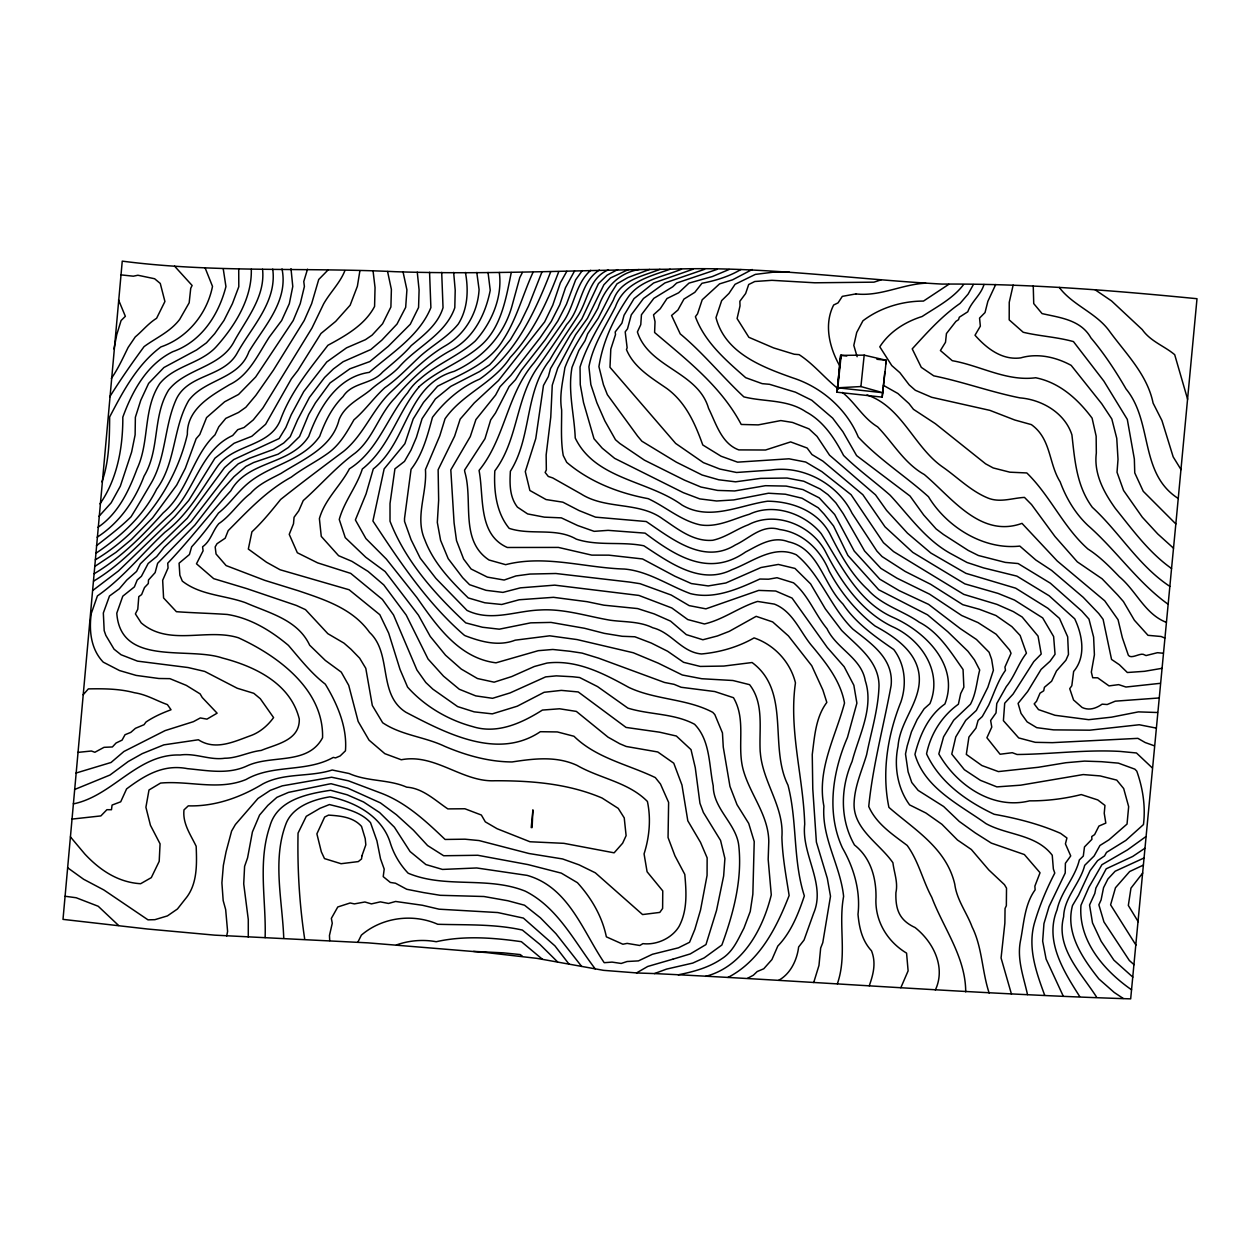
<?xml version="1.0" encoding="UTF-8"?>
<svg xmlns="http://www.w3.org/2000/svg" width="1260" height="1260" viewBox="0 0 1260 1260"><rect width="100%" height="100%" fill="white"/><g stroke="black" fill="none" stroke-linecap="round" stroke-linejoin="round"><path stroke-width="1.5" d="M238.723 269.12L238.802 286.713L232.407 303.676L223.981 320.434L214.688 333.695L206.451 342.83L196.591 349.965L163.942 367.495L148.617 383.402L140.789 400.223L135.371 417.28L135.119 434.842L131.607 452.088L120.33 486.155L111.148 502.834L98.894 516.442M248.283 937.078L248.283 919.501L243.716 883.874L244.598 866.376L247.574 857.855L252.409 831.962L259.56 815.078L267.829 805.408L276.916 797.328L288.524 792.383L328.608 784.145L331.096 783.736L347.728 788.146L380.425 802.888L396.364 814.684L413.406 830.167L427.581 845.554L443.677 855.745L477.792 855.272L528.034 864.596L561.314 873.133L577.458 882.709C591.397 898.081 602.154 916.367 606.359 936.841L622.881 944.228L627.165 943.394L639.797 945.488L642.915 943.645C656.759 945.236 671.863 938.228 678.998 926.557C687.677 910.271 686.338 891.592 684.778 874.361L674.935 855.808L668.052 837.538L668.619 802.415L660.476 784.035L655.326 777.593C628.063 764.458 596.389 758.221 573.977 736.265L557.33 731.934L540.319 731.713C497.574 760.457 445.945 733.163 405.846 712.231C377.386 694.102 392.459 653.735 369.558 632.41C352.642 608.533 324.67 599.681 298.321 590.751L264.726 580.34L226.123 565.582L216.059 554.006L215.177 546.919L217.004 543.721L225.178 538.209L228.202 530.617C247.7 511.04 266.159 490.896 291.312 477.115C303.03 468.137 316.181 461.774 328.198 453.096C340.106 444.465 346.894 432.07 353.934 419.832C365.29 410.13 373.684 397.877 384.804 387.733C398.065 378.536 408.744 366.849 420.462 355.997C432.794 345.019 447.757 337.018 458.293 324.025C467.964 308.574 468.594 289.91 465.444 272.475M265.135 937.629L265.151 936.826C266.159 899.939 257.639 861.761 269.908 826.119C277.2 799.753 307.267 793.847 330.577 790.272L347.193 794.808L363.557 801.974L379.606 812.558L394.396 827.19L410.083 851.555L425.911 864.565L442.496 869.431L476.705 867.967L527.168 875.385C568.622 887.182 582.498 930.667 604.217 962.703L612.061 962.105L621.18 963.459L627.134 961.506L638.442 960.892L652.459 954.261L678.431 947.819L689.551 942.275L694.827 929.439L700.544 909.972L707.065 875.432L707.144 857.855L700.513 842.357L687.803 820.78L681.959 785.027L673.769 763.213L657.767 751.968L626.22 746.471L619.778 743.762L608.044 737.163L576.356 711.412L559.566 708.781L542.399 710.073C521.939 723.004 497.353 734.407 472.736 726.61C448.103 720.011 424.51 706.135 407.563 687.078L400.034 669.454L388.694 633.166L379.827 614.707L349.114 589.759L280.082 569.756L266.49 562.228L248.33 549.061L251.921 531.83C262.537 521.923 271.514 510.772 280.649 499.464C301.329 483.005 322.198 467.334 343.492 451.442C363.305 435.377 371.889 410.65 389.923 392.821C407.815 376.378 424.226 357.966 445.552 345.665C465.397 334.058 477.839 312.338 479.084 289.548L476.8 272.475M251.291 269.246C252.142 297.959 235.494 324.986 216.956 345.933C201.537 363.715 175.03 365.101 159.91 383.402C142.695 409.216 149.814 441.315 137.104 468.72C128.851 490.88 118.172 513.686 97.965 527.31M1013.15 285.106L1009.244 302.305L1009.197 319.882L1023.214 332.262C1039.815 336.231 1056.683 336.94 1073.457 341.602L1103.87 381.118L1127.306 419.407L1134.347 459.002L1134.756 472.894L1143.261 491.321L1175.832 523.94M840.483 359.226L841.16 355.367L864.187 355.147L886.316 360.297L882.189 397.136L837.034 392.207L840.672 355.32L846.814 355.981M837.034 392.207L840.672 355.32M837.774 387.796L860.911 386.552L882.929 392.726L837.774 387.796L841.16 355.367M860.911 386.552L864.187 355.147M882.189 397.136L884.819 371.905M344.893 270.648C339.98 283.075 330.262 292.21 323.631 303.88L311.976 328.041L262.883 408.019L253.244 419.942L244.046 427.518L237.73 429.691L232.659 435.519C199.001 450.907 194.843 493.699 167.486 516.884C143.514 539.233 122.047 564.26 93.571 581.144M359.856 271.01L357.383 286.256L350.138 305.219L335.68 321.394L320.969 333.506L297.848 370.456L291.406 378.787L265.592 424.321L251.811 436.291L234.092 443.268L214.924 458.199L188.748 500.456L174.715 516.663L118.456 570.953L92.783 590.483M885.638 364.156L886.316 360.297L876.913 359.273M113.967 348.973L116.77 334.577L121.086 320.544L125.354 316.323L118.519 299.849M226.658 936.07L227.603 931.439L225.666 909.578L223.177 900.553L221.902 882.85L223.366 865.399L226.075 851.76L231.619 831.033L235.4 824.528L258.001 798.446L270.286 790.351L282.256 785.862L331.616 777.231L348.327 780.79L381.575 793.343C406.492 802.935 426.132 821.362 445.095 839.459L464.94 839.192L479.068 840.562L528.98 853.508L562.543 858.942L579.033 864.832L595.334 872.818L642.568 914.555L659.799 912.413L662.618 908.46L662.76 890.899L647.089 871.762L644.065 853.886C649.42 837.097 651.121 818.874 647.404 801.455C628.252 782.019 599.886 778.554 576.985 765.356C556.148 755.764 533.705 758.678 512.048 761.953C488.864 761.827 466.121 755.417 444.922 746.424C424.588 736.706 401.467 735.399 382.662 722.736L372.314 705.474L365.794 668.32L359.651 658.177L351.02 649.278L344.011 643.151L327.852 633.685L305.518 609.651L296.399 605.462L246.85 588.64L213.696 578.655L196.481 563.787L203.081 550.825L202.592 546.793C210.814 540.981 212.499 530.964 218.783 523.688C230.927 515.45 238.66 502.362 250.504 493.416C258.694 484.045 270.317 479.099 281.122 473.366C303.219 459.144 332.041 448.024 339.129 419.485C345.098 405.153 359.195 399.105 370.172 390.206C379.134 381.985 390.206 376.346 398.68 367.51C416.524 346.689 445.394 334.971 454.797 307.708L455.206 290.162L453.663 272.428M995.715 284.508L987.871 301.313L985.021 312.575L979.556 318.087L980.343 326.167L975.019 335.239C986.596 348.358 1002.094 360.439 1020.758 357.871C1037.689 352.91 1055.99 357.1 1071.173 365.368L1101.697 403.704L1111.824 418.997L1116.754 438.338L1118.014 459.365L1117.022 472.264L1123.573 490.502L1142.3 517.198L1157.783 533.988L1173.501 548.179M869.258 985.761C873.353 974.216 876.283 962.861 871.495 950.796C862.029 940.59 859.225 927.675 857.997 914.303C860.643 891.088 853.965 867.967 842.452 847.964C826.245 812.936 832.561 771.813 847.476 737.399L856.894 703.143L853.855 685.267L844.168 666.729L827.284 647.483L792.067 598.075L775.688 591.019L758.709 590.404L705.899 608.848L689.173 605.619L671.202 595.035L640.08 583.695L629.716 582.088L555.849 573.505L529.956 574.056L515.923 575.946L504.142 580.041L487.384 577.111L471.098 569L463.617 559.062L456.514 540.603L454.088 522.947L450.812 469.87L470.279 436.606L475.918 419.564L495.621 395.041L500.031 386.757L510.914 375.26L540.02 337.916L551.281 321.442L559.787 304.684L565.504 287.658L574.56 270.963M499.306 272.459C502.661 297.202 491.652 322.906 475.146 341.129C458.262 356.123 436.716 364.14 419.863 379.118A53.755 51.707 9.5 0 0 407.61 392.821C386.883 417.406 377.937 450.859 349.414 468.815C340.389 486.045 324.796 499.322 319.394 518.632L321.268 536.398L338.593 555.692L351.902 561.33L368.014 571.378L383.796 584.923L406.224 615.085L428.053 659.011L443.504 676.148L459.317 689.267L475.745 695.882L492.55 698.308L510.079 692.921L545.643 676.888L556.29 675.864L572.544 676.746L579.647 677.534L597.571 686.606L627.921 708.136C649.971 714.908 673.974 713.239 694.575 724.264C710.325 740.408 708.892 764.993 713.223 785.878C713.317 809.156 736.312 823.631 738.769 845.602C742.471 879.575 733.446 913.342 721.87 945.016L704.167 957.899L692.748 963.081L666.477 969.129L654.476 973.57L637.418 972.988L603.54 970.342L536.917 958.356L486.407 952.576L367.92 942.858L214.783 935.156L147.184 928.982L63 919.375L122.252 261.135C212.751 272.932 304.117 267.341 395.026 271.688C486.722 274.79 578.324 269.986 669.989 269.231C761.056 265.844 851.335 279.121 942.055 284.083C1027.246 283.531 1112.265 290.383 1197 298.714L1176.997 511.717A767.781 14.852 -84.4 0 1 1171.737 566.559L1130.677 998.865C971.759 993.935 813.251 981.225 654.476 973.57M511.261 272.522C506.11 298.006 501.322 328.198 480.17 346.091C461.617 362.281 437.535 370.109 419.249 386.599M837.364 983.745C847.334 955.3 838.168 925.454 843.617 896.411C840.389 865.525 821.709 838.388 823.883 806.636L823.867 806.022C816.795 769.387 835.411 737.131 844.515 703.048C840.609 681.298 826.749 663.815 813.015 647.199C800.194 632.709 793.564 611.698 774.396 604.107L757.606 601.429C739.148 607.099 723.508 619.51 704.419 623.968L687.787 619.573L671.832 607.981L638.914 595.429L554.699 585.144L520.38 587.853L502.929 592.389L486.077 590.326L469.57 584.687L462.656 577.663L448.198 558.668L440.591 540.335L437.315 522.428L438.653 500.157L438.134 469.744L454.624 436.18L460.152 419.139L474.264 402.932L498.503 380.52L544.635 321.898L552.793 305.109L560.353 282.823L566.842 271.309M307.519 269.199L303.77 281.547L304.4 286.493L300.242 303.66L293.202 320.56L255.67 376.976L238.534 394.459L224.642 401.782L206.561 417.595L199.789 434.511L196.15 438.701L185.33 468.279L176.731 485.021L152.618 517.828L131.308 539.611L115.952 552.352L94.752 566.48M101.934 481.887C109.289 461.176 109.447 438.732 109.651 416.981C123.086 391.309 137.135 364.613 160.918 346.909C187.519 337.837 207.128 313.677 212.499 286.366L205.175 268.049M813.708 982.532L818.968 965.459L820.669 948.04L822.78 942.669L830.497 896.238L827.316 878.346L816.385 842.089L812.779 788.981L812.259 754.519C814.574 736.596 815.661 717.223 826.828 702.418L822.89 690.039L811.771 665.768L788.413 635.906L772.663 621.92L756.158 616.345L729.256 631.355L717.397 635.969L702.875 639.765L686.322 634.63L670.54 621.117L654.16 613.888L637.623 608.58L603.871 605.178L587.16 601.697L553.486 597.319L519.199 599.76L501.716 604.485L484.848 602.784L468.263 597.933C450.923 581.049 433.487 562.937 424.856 539.894C414.697 517.167 427.219 493.274 425.439 469.602L439.787 435.834L445.048 418.761C462.656 393.482 493.447 383.418 510.158 357.525C533.137 332.876 547.06 302.62 558.747 271.625M983.997 284.461C981.036 294.856 971.46 301.565 967.774 311.787L959.317 317.221L958.529 319.678L955.915 321.394L946.449 333.538L945.504 342.279L940.417 350.532L952.276 360.691C980.39 365.605 1006.519 381.67 1035.878 377.732L1036.208 377.874C1059.833 382.741 1078.087 399.373 1092.105 418.178L1096.153 436.165L1096.326 453.002C1093.696 473.571 1103.728 492.172 1115.321 508.394C1132.551 529.767 1148.821 552.431 1171.548 568.512M900.821 987.745L908.114 970.861L906.57 953.127C886.945 941.346 874.566 920.351 875.999 897.372C876.204 877.716 870.66 857.698 854.485 845.003C839.79 819.252 840.404 788.177 852.091 761.465C858.911 735.415 874.141 707.774 865.289 680.746C861.352 657.767 836.514 648.821 827.033 628.756C814.873 614.092 808.4 595.303 793.564 582.845L777.01 577.726L768.49 579.206L759.843 579.033C738.218 588.892 714.499 599.65 690.354 593.602C668.383 585.459 648.207 571.126 624.487 569.048C584.798 567.882 545.155 554.526 505.654 564.669L489.037 560.007C459.427 540.445 473.398 500.771 464.767 471.807L464.578 470.106L484.958 438.732L490.691 419.911L495.495 413.012L509.134 386.536L515.513 379.685L521.435 370.156L545.486 339.381L557.849 320.969L566.465 304.227L575.647 279.846L582.277 270.601M532.98 272.428C522.711 294.73 516.758 318.985 503.149 339.853C488.864 363.967 461.223 373.984 437.614 386.19L423.502 402.397L413.201 418.966L404.854 443.756L384.142 468.893L372.913 521.01C399.641 561.456 427.045 602.957 464.042 635.009L465.082 635.686C481.068 641.765 498.519 646.632 515.214 640.174L549.691 635.812L577.096 639.576L633.292 652.759L658.161 663.122L682.337 674.998L701.773 678.731L732.926 680.51L749.59 684.668C764.41 703.663 758.898 729.256 760.205 751.763L760.331 752.692C762.709 782.46 784.24 806.636 781.893 837.207C782.444 856.863 786.114 876.141 789.138 895.514C776.617 927.549 759.733 961.222 727.933 977.445M541.863 272.191L528.538 306.054L520.364 322.843L510.52 339.475L494.266 359.746L489.652 364.786L479.462 371.606L450.781 386.379L435.393 398.932L422.053 418.73L416.398 437.425L410.996 450.103L404.476 461.396L394.931 468.83L390.017 503.527L390.017 521.231C405.578 561.204 434.763 594.027 465.791 622.897L482.423 627.244L499.275 629.181L530.712 622.849L550.998 622.409L584.53 628.283L604.296 633.355L622.204 636.284L634.851 636.773L651.31 643.057L667.58 651.231L683.597 662.319L700.245 666.43L723.807 666.067L752.078 662.524C791.122 691.346 768.616 746.298 787.988 785.169C797.407 821.315 792.745 859.808 804.352 895.892C798.336 913.815 791.107 932.227 777.814 946.055L771.939 959.553L763.765 968.767L757.197 971.539L753.354 975.224L747.637 978.264M357.808 942.275L361.368 935.14C382.048 917.343 412.792 913.216 437.755 924.273C465.948 925.139 494.597 923.816 522.38 930.069L539.878 944.37L557.534 961.853M935.345 990.014C945.992 967.349 933.503 942.149 915.075 927.549C899.183 920.178 895.403 909.326 895.907 892.694C898.191 882.409 894.128 872.818 892.915 862.753C879.37 843.145 852.091 828.592 854.17 801.628C855.083 785.216 862.076 770.081 866.644 754.645C871.18 731.603 878.378 709.018 879.023 685.519C878.756 660.697 857.351 646.301 841.586 630.362L825.316 608.848L810.589 583.868L794.981 568.433L778.318 564.433L760.993 567.52L725.886 582.971L708.183 585.931L691.362 583.569L675.013 576.292L642.537 558.952L608.816 555.156L591.79 555.124L558.432 547.423L507.323 547.486C477.666 534.398 484.123 496.96 479.052 470.421C505.166 438.433 506.914 394.065 534.114 362.723C544.462 348.847 554.337 334.672 564.212 320.481C574.639 304.558 575.946 283.138 590.72 270.317M522.38 272.507L519.781 277.609L511.812 306.637C503.354 336.389 481.997 358.596 454.198 371.338C406.366 384.788 408.051 441.457 373.291 468.94L366.093 493.841L355.383 519.939L365.904 538.555L386.348 559.062L416.871 597.508C436.606 625.732 458.987 658.24 495.999 662.823L538.256 650.68L552.841 649.467L569.819 651.247L582.073 653.09L598.642 658.177L664.524 682.463L674.084 684.337L681.124 687.267L714.798 691.551L733.477 697.709C746.456 719.87 736.864 745.195 743.006 768.994C749.59 794.02 768.505 814.59 768.789 841.586L768.175 859.399L771.277 894.868C762.867 929.218 742.723 966.719 705.631 976.374M327.947 270.097L318.733 279.484L311.645 303.676L304.211 320.528L273.357 370.267L255.859 395.341L245.842 407.279L238.471 412.492L225.792 418.367L218.799 426.793L214.972 434.889C192.26 456.545 188.023 491.589 163.202 512.867C142.695 535.705 120.85 557.833 94.169 573.725M963.49 284.666C953.001 298.589 936.526 306.983 922.131 316.496C905.247 321.804 889.466 331.679 879.795 346.815L891.781 365.573L899.892 372.692L909.184 384.867L915.311 390.269L931.691 397.294L989.887 410.366L1014.772 420.005L1031.373 424.62C1051.344 438.921 1048.493 463.286 1060.148 481.824C1066.196 498.204 1075.189 513.45 1087.994 525.514C1115.966 549.99 1137.15 581.758 1167.28 603.65L1168.083 604.202M973.397 284.524L968.121 294.084L960.041 303.44C941.692 316.134 927.077 332.608 912.224 348.878L921.296 367.353L933.755 375.842C962.75 381.717 990.911 392.096 1020.049 397.892C1041.894 399.641 1064.889 412.902 1071.914 434.889C1074.748 459.884 1076.497 485.62 1091.995 506.851L1092.231 507.229C1119.526 532.24 1138.426 565.693 1169.815 586.357M550.636 271.94C535.153 311.614 515.718 354.107 479.698 379.102C460.798 387.119 444.812 401.121 432.479 417.312C427.534 435.251 422.762 454.309 411.059 469.303L404.523 518.474L404.539 521.419L411.059 539.658L420.21 558.133L435.913 578.403L467.019 610.407C491.116 622.062 515.372 610.864 539.989 609.997C563.929 608.501 587.081 616.329 610.423 620.251C624.771 622.172 639.434 621.212 652.806 627.779C671.722 632.504 681.487 652.223 701.489 653.971C719.964 652.27 738.029 647.105 754.078 637.906C774.302 644.758 790.414 662.114 795.454 682.873C788.65 730.06 803.313 777.042 804.715 824.197C801.202 854.626 826.229 883.748 813.629 913.279L804.053 940.039L798.635 946.984C797.06 959.915 790.587 973.712 778.853 980.217M111.321 378.473C118.172 368.692 122.976 357.856 128.126 347.461L135.261 336.924C142.459 330.907 148.318 323.442 156.602 318.276L164.918 301.502L160.272 283.453L154.618 278.743L137.907 275.247L133.339 276.192L120.897 274.869M109.699 396.9C120.472 379.638 132.158 362.833 144.081 346.626C156.272 337.648 170.005 332.01 179.66 319.426L189.173 302.778L190.732 288.272L192.119 285.469L174.573 266.159M419.249 386.615C397.294 412.366 389.639 447.41 362.329 468.972C356.706 486.738 344.2 501.354 339.255 519.466L345.256 537.642L365.762 557.235L385.119 571.536L418.43 615.163L430.227 636.41L445.52 655.184L461.27 669.076L477.43 678.51L494.125 682.18L511.686 676.573L534.303 666.509L546.998 663.059C576.797 659.405 603.666 673.517 628.819 687.409C655.578 700.024 686.763 698.512 712.782 712.357L714.814 714.577L722.452 732.91L723.272 747.133L729.965 786.413L737.021 804.683L748.708 823.426L754.22 841.554L752.85 894.175L750.235 911.5L743.935 928.179C737.872 939.629 733.178 951.678 721.57 958.892C708.687 967.696 693.378 971.822 678.226 974.799M1142.71 873.022L1130.96 888.142L1128.33 905.467L1138.205 921.721M83.144 694.795L88.358 688.889C103.808 688.621 119.243 688.684 134.442 692.732C146.475 694.496 156.35 700.686 167.407 704.608L171.029 709.758C162.083 713.081 153.673 716.83 145.987 722.027L144.034 724.705L135.45 728.312L130.772 732.391L125.023 734.722L122.062 740.14L116.093 742.99L112.392 746.959L104.013 747.337L94.862 752.267L91.382 751.007L77.821 752.393M99.981 503.858C117.416 478.863 122.96 447.111 122.819 417.154C132.363 391.072 146.758 364.471 172.762 351.697C201.348 341.649 218.705 314.858 225.934 286.571L223.225 268.711M1145.75 836.703L1127.495 849.87L1101.901 864.722L1088.861 887.323L1080.97 905.263C1078.15 940.637 1104.091 970.736 1131.574 989.793M97.146 537.201C119.448 522.853 134.788 500.677 144.065 476.107C160.067 449.489 152.397 416.32 168.588 390.096C185.771 367.952 221.004 367.904 234.565 340.673C246.85 318.449 265.498 296.273 262.552 269.231M96.421 545.769C108.25 536.476 120.377 527.341 131.008 516.805C137.939 505.811 144.349 494.566 150.98 483.43C166.367 457.223 164.084 425.612 176.526 398.695C188.716 373.858 223.272 377.433 236.911 353.556C251.464 326.986 277.2 301.88 272.727 269.12M599.382 270.065C580.104 282.114 581.584 308.448 566.732 324.403C557.613 338.735 547.942 352.642 538.209 366.534C515.639 397.609 518.238 439.897 494.818 470.862C493.731 490.817 496.235 512.599 509.166 528.349C531.043 535.626 555.786 527.231 576.308 539.138C598.169 546.32 621.385 541.264 643.844 545.785C669.533 562.495 700.418 585.475 731.887 569.709C752.472 562.007 773.467 544.477 796.32 554.778C820.748 574.906 830.245 606.879 852.815 629.071C871.306 643.639 893.954 658.539 891.103 685.582C883.732 725.823 872.739 765.859 868.739 806.51C876.346 823.867 892.647 834.435 907.184 845.444C918.65 861.21 922.603 880.315 931.77 897.309C943.677 928.604 965.648 957.049 965.711 991.888M948.796 284.335L923.486 301.077C902.16 301.045 880.031 307.739 862.927 320.812L856.706 332.482L853.808 345.366L857.131 356.722M95.807 553.345C120.692 536.539 143.12 516.317 156.634 489.179C175.912 462.877 172.856 427.66 188.732 400.475C204.718 378.882 238.849 379.575 248.897 351.713C264.175 326.34 288.556 301.266 282.019 268.931M95.287 559.849C141.183 532.35 175.108 486.58 187.362 434.401C186.811 409.012 210.908 395.861 229.603 384.615C249.023 375.401 258.158 354.139 269.404 336.924L281.642 320.544L289.312 303.707L292.777 286.461L290.997 268.695M1144.742 848.358L1132.677 856.469L1106.217 868.802L1095.901 888.032L1094.814 893.45L1089.553 904.995L1092.499 922.871L1101.161 941.299L1113.887 960.136L1132.834 977.13M740.912 269.498C728.926 276.601 715.538 280.649 701.962 283.28L694.827 292.32L683.959 299.092L677.896 310.055L671.58 315.473L680.242 333.9C703.206 352.957 722.122 376.582 743.857 396.868C764.663 402.098 787.153 399.121 806.053 411.894C823.442 421.139 834.656 438.433 843.57 455.443C858.092 469.807 874.786 481.682 890.095 495.18C909.121 515.687 925.375 539.532 950.418 553.439L967.019 562.48L983.556 567.898L1016.867 576.119L1049.123 595.76L1074.701 618.802C1082.466 635.119 1086.262 656.649 1073.63 671.47L1071.819 685.739L1069.724 688.669L1073.552 699.977L1082.119 707.474C1089.112 710.813 1096.168 708.372 1102.122 704.167L1107.194 704.513L1115.289 701.174L1158.901 697.977M752.22 269.498L732.564 279.83L719.554 283.894L702.214 299.77L697.536 313.834L695.394 316.685C704.781 342.153 725.776 360.155 745.715 377.701L762.19 383.654L769.482 384.3L795.469 392.191L811.771 400.255L832.624 418.084L842.924 431.755L856.611 455.616L910.019 496.03L923.643 514.946L936.133 528.948L943.441 534.476L968.216 550.415L978.358 555.487L1005.322 562.401L1018.111 563.551L1050.367 583.207L1081.852 611.131L1088.971 619.101L1093.617 637.15L1094.405 654.806L1091.333 672.1L1092.719 677.754L1097.649 677.801L1109.005 685.897L1118.675 684.637L1125.936 687.031L1160.35 683.314M925.691 283.185C902.018 284.287 880.142 296.714 855.918 293.911M608.454 269.845C588.719 277.925 587.995 301.061 577.285 316.827C568.039 331.144 558.133 345.256 549.707 360.124C524.365 392.065 531.972 436.984 510.379 471.272C509.654 483.62 509.434 496.802 517.435 507.134L527.625 513.923L544.367 517.151L561.33 517.86L577.647 525.53L594.153 531.342L608.108 530.35L645.088 533.137C675.832 556.243 709.128 577.505 745.558 552.006C758.866 545.139 772.742 535.658 788.413 541.8C819.126 548.557 823.142 584.451 842.956 604.012C855.934 623.338 874.96 636.489 893.781 649.562C905.216 664.713 906.822 684.243 900.931 701.883C887.575 735.131 881.591 772.443 888.914 807.376C914.524 829.757 946.339 848.09 954.765 884.173C956.765 899.939 966.751 912.508 972.106 926.95C982.328 947.441 981.95 971.365 989.163 993.069M617.636 269.624L607.194 275.089L598.453 283.61L581.837 318.875L570.087 335.317L550.525 368.566L548.352 376.567L543.47 385.466L535.768 438.59L525.294 471.618L529.877 490.487L546.068 499.558L562.858 502.173L579.112 510.584L595.539 517.151L646.254 521.53C671.895 538.792 703.647 564.827 735.304 544.981C749.542 538.382 762.3 523.876 779.656 529.531C802.699 532.476 820.449 549.864 829.064 570.874C840.42 592.216 856.012 611.163 875.07 626.031C897.797 638.316 923.17 656.35 918.855 686.086C915.563 707.522 899.672 724.169 898.002 746.456C893.812 766.253 897.608 788.587 909.625 804.904L925.911 813.015L941.897 824.276L957.49 840.01L971.365 849.524L988.785 869.92L1004.456 884.662L1006.519 888.142L1006.346 905.719L1005.055 908.476L1004.866 923.155L1001.07 957.962L1011.465 994.156M729.146 269.467L712.278 276.57L688.984 283.106L678.605 292.808L666.997 298.541L660.24 308.747L653.515 314.811L655.027 321.678L654.601 332.498C686.842 359.982 721.003 386.237 741.226 424.462L758.221 424.888L780.822 420.572L792.509 422.447L808.952 428.857L817.031 436.37L829.537 455.175L875.527 494.865L886.583 510.394L907.468 533.169L930.872 553.045L965.932 573.347L1015.67 588.184L1047.879 608.265L1059.503 618.424L1067.677 636.82L1068.464 654.476L1065.913 660.224L1056.51 670.903L1051.612 681.235L1044.414 687.298L1043.705 690.811L1040.02 693.173L1036.539 701.284L1034.192 703.883L1038.508 709.616L1055.014 715.286L1088.671 719.68L1111.477 717.176L1138.363 711.884L1157.483 712.514M75.994 773.057L111.037 762.489L123.937 751.48L165.091 730.611L193.426 721.665L200.324 717.948L206.955 719.129L217.114 713.176L202.214 697.489L200.135 693.913L186.307 685.377L169.895 678.652L158.886 678.494L136.127 675.407L119.527 670.556L103.273 662.162C90.799 649.215 88.909 630.457 91.287 613.462L97.414 595.917C123.134 577.962 142.144 553.455 164.965 532.192C187.693 515.056 201.348 489.825 217.161 466.956C232.486 443.977 269.152 447.426 280.255 420.367C290.54 392.049 309.85 368.802 327.899 345.303C345.712 335.617 364.864 325.001 374.582 306.432L375.039 287.564L373.086 271.183M1143.938 858.028L1115.147 871.227L1107.918 878.992L1103.555 887.67L1101.082 899.955L1098.862 904.79L1103.949 921.926L1129.385 960.545L1134.063 964.688M1143.356 865.1L1129.669 871.526L1115.478 887.733L1110.595 904.837L1135.953 945.11M704.655 269.278L664.886 282.964L643.466 298.462L631.276 314.842L627.511 328.813L625.196 331.837L627.134 347.776L626.456 349.555C633.89 367.684 651.751 378.016 667.138 388.71C686.007 402.743 695.063 423.612 702.781 444.969L721.082 456.23L737.572 462.152L788.981 458.798L805.723 462.042L821.867 471.634L851.083 494.692L883.433 542.666L893.608 551.612L963.821 594.389L996.975 604.39L1013.339 611.604L1022.144 616.99L1038.051 636.127L1041.217 654.034L1033.783 661.595L1013.087 694.071L1004.708 703.206L1003.401 720.673L1018.694 737.919L1035.311 742.329L1052.321 742.66L1137.89 738.36L1145.214 742.549L1154.239 745.762M717.082 269.388L676.683 283.012L672.73 286.792L653.83 298.368L641.45 314.732L640.773 324.639L637.402 331.931C648.9 367.81 698.024 371.621 708.561 408.334C716.042 423.344 721.46 443.551 738.785 449.899L765.544 450.009L790.634 441.913L807.109 448.009L811.975 454.561L822.922 461.144L862.864 494.723L884.992 526.806L912.791 552.384L964.876 583.884L998.078 593.413L1014.489 600.059L1042.65 617.888L1053.628 636.552L1055.045 654.271L1050.084 661.216L1041.091 669.406L1027.656 691.519L1018.08 703.411L1021.041 713.412L1027.136 721.885L1036.759 727.666L1053.581 729.871L1089.711 730.186L1139.229 724.752L1155.956 728.044M659.925 269.341C642.568 276.286 620.487 279.877 613.431 299.943C601.666 322.292 587.585 342.862 580.041 367.022L580.261 384.631L583.522 402.538L594.011 438.748L602.248 448.198L614.644 458.356L683.314 492.66L699.773 498.897L716.609 500.992L733.745 499.921L768.442 493.227L785.374 494.219L802.053 498.235L818.197 507.764L824.087 514.064L833.553 525.987L847.87 555.408L878.724 589.774L927.533 614.833L947.772 631.717L967.964 651.294L974.468 659.909L979.697 670.021C976.689 681.581 976.232 693.299 970.436 704.293L953.678 720.232L943.582 736.832L938.826 753.952C956.671 785.279 992.675 810.07 1029.578 800.84C1046.509 801.013 1064.448 798.777 1081.253 794.572L1097.791 799.942L1104.957 805.423L1104.233 813.267L1105.823 823.095L1098.925 826.072L1094.593 834.624L1091.727 836.545L1091.916 839.317L1084.482 846.925L1083.301 856.06L1079.347 859.95C1074.985 878.015 1060.873 891.749 1057.061 909.878C1044.43 940.684 1063.456 971.035 1079.615 996.361L1079.647 996.392M880.976 279.909L873.952 282.161L814.842 282.791L771.923 280.318L754.772 281.5L748.692 284.524L745.636 293.517L739.872 301.25L740.014 305.944L737.084 318.559L748.865 337.302L773.577 347.902L794.209 354.233L799.108 354.643C813.944 364.313 824.639 378.094 838.483 389.072M692.969 269.246L653.656 282.98L634.032 298.636L624.047 315.252L621.92 323.143L615.195 331.963L615.51 334.577L610.801 349.13L609.982 367.306L675.659 443.425L703.379 462.625L719.822 469.035L736.533 472.484L770.821 470.074C803.266 465.129 837.648 483.919 852.012 513.151L876.913 551.092L882.063 556.558L905.216 571.457L930.605 584.262L962.797 604.69L979.398 609.289L995.951 615.526L1011.875 626.63L1020.143 635.481L1026.443 653.216C1018.505 663.233 1014.631 676.289 1006.315 686.59L996.77 703.537L996.014 712.924L990.628 720.531L991.778 727.083L986.911 737.746L1000.062 754.236L1012.284 752.708L1017.072 754.488C1051.155 754.236 1085.758 749.448 1120.14 751.417L1136.457 752.976L1152.128 767.749M628.362 269.577L610.517 277.94L603.886 284.76L587.428 318.323L575.599 334.75L557.723 368.172L552.258 385.214L550.762 417.139L546.147 454.97L546.336 469.933L545.155 472.453L548.289 476.453L552.715 477.918L581.112 493.967C606.154 509.906 639.166 501.275 663.106 519.199L664.02 519.797C678.683 529.72 693.898 541.832 712.735 540.288C725.634 537.453 736.108 529.326 748.235 524.806C775.955 510.174 812.606 525.593 826.056 552.762C841.302 582.262 861.478 611.572 892.143 626.535C921.281 639.34 943.078 672.068 929.927 703.647L924.131 708.797L917.154 719.507L911.437 731.824L907.2 745.967L905.499 754.015L908.114 771.86L911.783 782.523L918.193 790.429L943.63 806.494L959.285 821.457L975.256 832.907L991.352 843.113L1024.364 854.548L1040.051 872.739L1034.885 886.111L1035.121 889.843C1024.506 904.428 1023.892 923.722 1020.411 941.157C1016.867 959.427 1023.577 976.752 1027.514 994.612M639.119 269.514C617.841 273.058 604.595 288.572 598.012 308.038C587.144 328.198 572.938 346.154 564.874 367.762C562.763 381.717 559.188 395.514 561.645 409.973C561.74 425.376 560.59 440.465 563.251 455.537L566.716 462.341C589.759 481.966 618.739 493.133 648.16 498.661L649.168 499.133C666.351 507.355 681.361 520.758 700.245 524.869C717.428 527.672 733.21 518.947 749.29 514.285C773.734 502.645 804.778 513.608 821.142 533.578C840.83 564.511 857.414 601.666 893.072 617.4C925.722 631.843 959.726 665.8 944.89 704.009C928.274 715.696 919.721 735.415 914.949 754.331C924.588 788.209 959.348 804.51 985.918 823.583C1007.26 835.364 1036.051 834.057 1052.242 855.241L1053.36 868.99L1054.778 873.07C1046.414 889.245 1039.342 906.05 1034.224 923.816C1027.656 948.26 1036.303 972.421 1044.666 995.195M649.609 269.435L627.874 277.546L617.006 283.831L610.297 294.462L598.201 318.245L587.711 333.711L585.049 340.688L578.86 350.438L572.024 367.353C567.646 391.041 574.308 414.367 575.237 438.008C595.255 479.509 648.112 480.296 682.085 505.102C709.679 521.341 739.21 505.307 767.623 501.197C791.989 501.464 817.346 510.788 829.663 533.311C839.963 553.738 850.878 574.072 868.014 589.837C881.779 605.257 902.617 610.58 919.154 622.156C938.81 632.236 950.733 652.05 963.05 669.501L963.869 687.173L960.703 693.535L958.387 704.214C941.866 716.09 930.636 733.934 926.557 753.858C939.677 782.334 966.562 801.25 994.172 814.275C1017.025 818.37 1039.484 824.103 1060.558 833.348L1066.921 837.979L1065.425 843.869L1070.732 855.934L1065.393 863.273L1065.22 872.991L1049.06 906.57L1043.942 923.659L1042.666 941.125L1046.099 959.049L1063.141 995.888M670.163 269.231C648.648 276.696 624.125 282.728 615.415 306.826C605.509 326.529 593.019 344.752 588.924 366.786L590.846 384.568L596.878 402.743L604.863 420.919L615.494 439.74L619.81 443.473L644.443 460.168L684.558 480.17L700.954 487.037L717.68 490.423L734.659 490.959L765.418 485.698L786.208 486.092L802.935 489.573L819.205 497.842L834.687 514.521L854.217 551.092L879.811 579.191L899.231 590.672L928.589 604.375L960.403 628.693L976.453 639.466L989.1 652.255L991.636 659.374L993.4 670.257L987.84 687.298L976.342 710.435L965.758 720.31L955.773 736.911L951.772 754.11L964.388 769.718L980.438 780.349L996.881 786.886L1020.584 785.185L1083.19 774.569L1100.106 775.908L1116.754 780.113L1123.684 788.555L1128.661 806.636L1127.039 824.072L1108.91 839.869L1099.948 845.492L1094.105 856.012L1084.703 865.321C1080.119 883.512 1064.133 897.561 1063.629 916.76C1055.628 947.284 1080.214 971.98 1095.617 995.62L1096.499 996.943M681.487 269.231C662.303 277.074 638.788 280.066 626.881 299.045C613.037 319.867 602.752 342.058 598.925 366.66L603.43 384.678L607.367 394.695L637.607 436.117L641.907 441.22L676.384 462.184L702.151 475.02L718.735 479.776L735.588 481.824L760.615 478.375L787.043 478.044L803.785 481.241L820.103 488.959L827.946 494.644L835.853 502.819L843.255 513.718L864.628 550.998L880.897 568.386L897.025 578.214L929.612 594.184L961.711 615.526L978.091 622.629L996.172 634.252L1009.622 650.066L1011.04 653.294L1004.944 667.076L1005.464 670.336C997.857 680.857 993.998 693.362 988.722 705.143L982.28 716.546L978.091 720.405L975.964 728.091L968.908 737.1L966.325 754.425L981.902 765.544L998.377 771.592L1038.429 767.261L1065.897 762.725L1084.514 761.103L1101.492 761.686L1118.392 763.135L1134.882 769.167L1136.788 771.151C1142.851 788.24 1145.702 806.463 1143.466 824.56L1125.826 840.42L1106.516 852.374L1104.547 855.918L1097.586 860.659L1090.058 870.692L1078.591 895.261L1072.496 905.546C1065.157 933.077 1082.639 958.356 1098.909 978.973L1114.218 992.455L1123.243 998.456M74.545 789.532L109.951 775.042L128.237 761.512L142.27 753.622L163.847 744.865L198.387 739.762C215.114 750.708 233.573 741.888 249.842 735.95C259.466 732.737 267.75 725.65 273.577 717.586L260.284 698.702L253.795 693.315L237.226 688.244L204.718 671.423L188.039 667.532L137.529 661.138L121.07 654.759L114.061 649.199L105.84 635.386L104.186 630.646L103.336 612.974L109.494 596.011L119.306 588.814L126.772 580.088L136.537 571.457L140.348 563.834L187.268 518.207L224.548 467.586L233.698 459.585L279.106 438.559L285.847 427.534L291.202 414.776L303.739 391.577L326.75 361.982L346.531 347.839L365.432 339.68L372.078 335.16L382.583 323.773L390.899 306.999L391.387 289.454L387.576 271.498M636.52 972.925L647.719 966.467L672.761 959.206M396.443 944.953C409.091 940.401 423.077 939.298 436.212 941.724C463.916 935.456 493.322 937.676 521.388 941.692L542.414 959.254M672.997 959.159L690.275 953.914L705.978 944.559L716.53 910.429L723.649 875.952L724.909 858.485L720.578 840.467L703.363 812.432L699.946 803.266L695.268 767.639L691.015 749.637L676.368 736.029L659.689 732.202L626.062 727.429L578.23 691.945L561.346 690.385L544.131 692.291L517.261 706.198L492.298 713.869L474.185 711.853L457.632 706.592L432.841 689.141L425.801 682.495L416.934 670.005L393.529 614.943L382.378 599.413L350.705 573.379L317.614 562.858L297.344 552.762L289.233 534.366L293.501 523.75L294.068 517.261L298.746 510.867L303.25 500.566C320.969 484.801 336.058 467.003 355.367 452.923C373.433 438.244 378.866 414.304 395.057 397.908C410.728 379.166 428.92 362.36 450.513 350.564C473.461 338.625 485.494 314.622 490.234 290.273L488.045 272.475M855.902 293.911L842.31 296.368L838.058 302.873L833.663 304.999C823.709 324.434 829.427 347.476 839.585 365.636M1161.814 668.351L1144.505 671.312L1127.353 672.509L1119.368 664.729L1111.541 659.421L1103.114 619.369L1098.752 613.525L1083.206 597.303L1051.628 570.418L1035.846 560.023L1019.812 546.084C983.556 550.116 946.732 526.948 928.462 496.724C905.704 476.201 879.149 459.538 858.296 437.078C846.657 409.012 821.52 387.103 792.792 377.89C761.859 366.896 725.098 353.052 715.995 317.599L721.681 300.573L728.957 293.438L735.068 284.303L755.354 274.397L772.585 272.255L789.154 272.018M73.316 803.738L74.45 803.659C113.4 795.076 137.876 753.574 180.022 755.008C195.394 752.803 209.648 760.473 224.8 758.236C237.321 758.252 248.787 751.795 261.198 750.44C276.538 744.077 299.896 740.455 299.281 719.003C290.524 683.361 254.725 666.398 222.406 658.019C187.945 646.333 120.55 666.792 116.786 613.179L122.787 596.185L134.379 586.908L137.214 580.01L141.435 576.261L148.16 563.488L156.728 556.51L164.005 547.454L191.063 521.64L229.257 472.153L238.187 463.869L249.338 458.356L273.341 449.458L283.736 443.016L290.225 436.716L297.58 419.848L309.456 397.388L324.623 377.449L333.38 368.959L343.145 361.714L370.834 349.524L381.827 340.168L397.01 324.072L405.673 307.345L406.917 289.879L403.043 271.908M473.587 951.394L503.401 952.859L520.285 954.576L522.317 956.183M1163.295 653.247L1157.467 652.696L1146.049 655.562L1143.198 654.318C1139.276 653.278 1130.96 659.374 1128.314 655.168L1122.361 637.749L1118.061 619.731L1104.736 600.831L1057.25 560.999L1022.002 523.373C980.532 538.382 951.772 497.621 924.304 474.532C904.144 463.192 893.261 442.984 877.606 426.856C863.021 418.052 855.414 402.916 842.452 392.443M65.095 896.254L76.183 897.75L98.233 906.271L118.613 925.486M71.978 819.094L100.879 815.913L106.911 809.692L111.478 809.723L112.077 805.061L120.708 801.801L126.598 788.902C144.979 775.152 163.564 763.938 187.551 768.679C207.506 770.474 228.076 774.805 247.243 765.828C271.766 754.457 307.771 765.403 322.56 737.761C323.899 689.645 277.83 655.783 238.376 637.765C206.798 627.874 169.092 646.726 141.214 622.897L135.387 613.888L137.781 609.257L138.789 596.641L141.608 594.61L144.49 587.569L148.302 583.538L148.491 579.994L155.122 572.623L157.626 563.315L194.875 525.073L221.602 490.565L233.966 476.721L245.905 466.436L253.701 462.499L278.161 454.167L288.367 447.489L299.534 436.527L308.668 414.524L315.409 402.901L330.057 382.93L349.87 368.818L369.81 361.573L388.253 346.342L410.287 324.261L418.572 307.487L419.092 289.957L417.265 272.191M1166.319 622.361L1165.941 622.204C1144.773 613.777 1136.284 590.94 1119.431 576.812C1109.682 566.685 1099.838 556.636 1087.931 549.013C1063.235 527.09 1050.336 495.857 1026.821 472.957L1009.858 472.185L993.211 467.948L985.603 463.822L935.392 423.722L913.468 409.327L908.964 403.547L897.892 393.498L883.433 385.339M1164.775 638.033L1161.121 636.505L1148.002 635.323L1134.378 620.219L1123.432 601.555L1117.667 594.972L1102.122 578.812L1077.316 561.865L1054.935 536.461L1031.578 504.614L1024.475 497.401C1012.442 498.031 1000.141 502.897 988.186 498.141C970.688 491.069 957.474 477.194 942.149 466.641C913.752 446.465 901.719 406.57 867.006 394.978M1095.16 289.816L1111.541 300.935L1142.253 329.6C1150.679 341.555 1164.287 345.917 1174.698 354.69L1187.613 399.262M1178.273 498.503C1139.072 473.445 1153.12 421.927 1126.078 389.009C1115.698 371.117 1104.28 353.698 1090.924 337.885C1080.796 319.757 1060.022 317.693 1042.067 313.598L1033.736 303.597L1033.247 285.957M67.646 867.762L83.617 879.26L103.855 889.969L148.003 919.847L154.901 919.674L167.438 915.894L177.455 908.98L185.157 899.167C197.568 884.63 196.875 864.328 196.166 846.263C190.591 834.64 182.464 823.536 183.991 809.897L188.291 805.849C214.846 806.636 240.424 797.454 262.773 783.956C284.177 772.522 309.566 777.31 332.199 770.002L349.099 773.514C367.715 781.783 388.474 779.168 406.697 787.169C422.73 788.177 435.094 800.352 447.851 808.904L464.893 808.762L481.351 815.031L485.32 821.851L497.117 828.733L529.987 841.759L563.897 843.334L614.124 852.831L622.645 843.192L626.11 835.648L624.235 817.882L618.235 808.385L602.059 798.021C567.976 783.499 531.248 780.664 494.912 780.743C462.278 782.334 435.078 753.165 401.279 759.764L384.82 753.669L369.038 740.14L358.155 721.444L348.721 685.346L341.255 672.115L325.3 660.413L309.676 645.215C297.659 619.542 269.073 613.069 245.464 602.69C224.359 595.098 200.45 595.35 182.306 581.096L179.865 575.237L179.077 563.188L189.425 554.526L191.646 546.84C201.316 536.224 210.073 524.837 218.468 513.025C229.903 503.984 237.872 491.337 249.464 482.155C271.688 464.436 302.731 460.798 319.725 436.275C324.97 421.722 331.9 407.578 343.066 396.553C352.17 382.127 371.668 384.647 382.583 372.094C392.332 363.51 402.727 355.525 411.233 345.618C424.006 334.924 438.008 324.403 443.032 307.676L441.693 272.365M70.418 836.876L84.845 854.044C99.997 870.282 118.204 882.362 140.632 883.717L151.31 877.621L159.201 861.336L160.067 843.838L150.444 825.3L145.908 807.266L148.995 789.988L160.555 783.074C189.22 780.444 218.421 790.918 246.062 779.499C272.9 764.033 305.991 772.679 333.286 757.417L335.554 757.89L340.137 755.953L345.445 750.818C347.366 727.24 337.349 703.994 325.3 684.164C311 673.092 300.022 658.87 288.414 645.372C270.821 630.598 250.315 618.062 227.257 614.455C210.278 613.305 193.441 612.911 176.416 611.698L163.579 597.949L162.666 580.277L168.053 568.008L167.737 563.188C189.709 540.099 209.018 514.553 230.785 490.849C248.015 460.026 290.414 465.491 308.763 436.322C318.89 408.35 336.908 376.897 369.322 372.361C391.655 352.989 419.407 335.869 430.888 307.598L429.565 272.286M569 964.089L554.92 945.85L523.404 918.099L497.81 912.555L439.063 909.184L422.384 905.263L395.593 901.467L388.489 903.452L380.363 901.861L371.416 903.892L364.896 901.987L354.375 903.892L350.138 902.979L337.774 906.98L331.349 918.398L332.262 923.281L329.459 935.471L329.726 940.621M581.663 966.436L555.959 933.692L540.398 917.8L524.522 905.216L507.906 900.758L483.919 896.506L440.26 895.309L423.486 892.568L406.759 889.276L395.498 883.228L390.348 882.457L383.213 876.629L384.205 869.117L380.504 858.784L376.929 840.845L370.503 822.622C359.998 811.204 343.76 808.227 329.411 804.557L319.993 808.306L306.274 816.322L298.053 833.112C297.313 868.471 299.392 904.144 304.731 939.283M595.224 968.877C574.15 941.236 557.55 907.357 525.247 891.151C487.273 875.905 445.41 888.836 408.161 873.211A79.427 76.388 9.5 0 1 390.411 843.271C382.441 816.685 355.761 802.116 330.041 796.808C312.795 799.643 291.674 806.92 285.563 824.938C272.428 860.675 282.429 900.884 283.752 938.338M1181.03 469.602L1173.17 456.86L1161.956 420.588L1153.105 403.121C1147.167 374.078 1125.416 353.32 1108.753 330.214C1095.35 312.433 1072.496 305.077 1059.25 287.406M532.901 810.117L532.13 827.552L531.216 827.6L532.901 810.117M361.919 855.839L361.557 858.942L358.297 861.588L341.066 863.714L324.497 858.595L321.347 851.87L316.89 833.852L324.655 817.015L328.514 815.11C340.231 815.881 353.225 817 361.541 826.418L365.211 838.577L365.825 844.83L361.919 855.839"/></g></svg>
